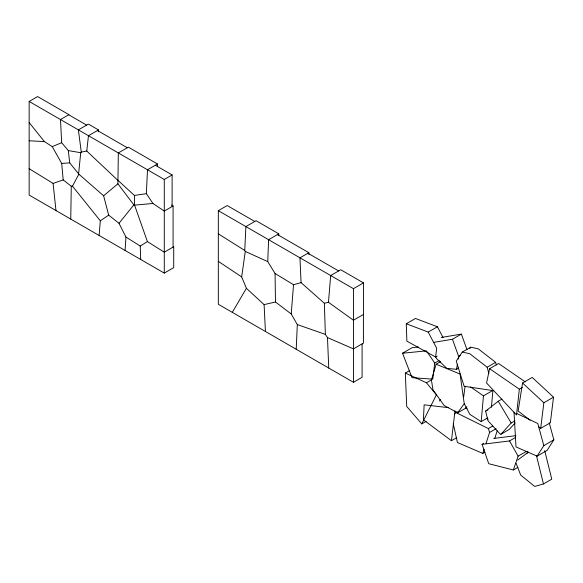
<?xml version="1.0" encoding="UTF-8"?>
<svg xmlns="http://www.w3.org/2000/svg" width="583" height="583" viewBox="0 0 583 583"><rect width="100%" height="100%" fill="white"/><g stroke="black" fill="none" stroke-linecap="round" stroke-linejoin="round"><path stroke-width="0.87" d="M70.762 219.099L71.257 186.21L63.197 179.921L61.696 163.451L52.244 146.61L44.41 141.582L29.15 122.539M125.097 250.464L125.935 237.055L119.005 223.282L108.686 215.149L103.621 195.793L78.858 174.171L69.727 162.868L68.298 150.582L61.66 142.704L60.494 119.551L68.962 114.662L37.618 96.567L29.15 101.457L29.15 195.072L164.275 273.084L173.712 267.641L173.712 246.74L164.275 252.184L147.404 241.595L134.578 205.136L133.85 204.866L117.897 183.813L118.327 152.943L128.362 147.149L157.519 163.991L157.395 166.636M267.75 261.629L268.603 239.7L278.776 233.827L256.068 220.717L245.888 226.59L244.751 250.471L245.283 251.411L267.75 261.629L275.074 273.507L293.526 284.715L301.061 282.638L324.374 303.269L325.358 334.387L327.486 337.586L328.746 368.041M278.71 235.583L278.776 233.827M296.208 349.261L297.315 324.578L291.23 313.975L275.468 301.979L264.106 304.618L246.42 288.301L241.668 276.91L245.283 251.411M171.57 204.976L173.078 205.988L164.275 211.075L152.95 203.467L146.355 193.651L147.492 169.777L157.519 163.991M291.23 313.975L293.526 284.715M99.117 235.466L100.298 220.789L72.474 186.152L71.257 186.21M328.469 302.3L330.685 275.548L340.727 269.747L363.486 282.893L363.486 314.434L353.444 320.227L328.469 302.3L324.374 303.269M464.345 403.793L469.796 414.302L481.186 421.626L483.467 395.857L492.905 390.406L491.411 407.291M78.639 173.45L80.724 152.71L81.27 152.09L86.765 151.048L117.802 180.3M522.339 387.447L519.344 389.174L516.509 415.009L486.557 382.995L489.618 368.689L498.603 363.508L525.356 381.938M86.765 151.048L88.463 135.701L98.483 129.922L88.397 124.099L78.384 129.878L81.27 152.09M98.279 131.722L98.483 129.922M448.567 407.677L424.147 404.828L423.396 419.796L451.453 440.712L455.002 410.789M538.575 426.727L540.689 428.352L543.852 402.758L553.515 397.176L532.213 377.412L522.55 382.995L518.156 411.015L530.129 420.226M553.515 397.176L550.352 422.777L540.689 428.352M402.532 353.232L426.421 350.857L434.736 363.034L432.739 379.169L412.035 377.667L402.532 353.232L412.232 347.628L418.426 347.016M435.603 356.993L436.696 348.262L428.221 332.084L406.285 323.762L406.876 341.157L435.603 356.993L437.133 356.111M463.682 396.885L465.103 386.121M447.715 368.441L456.525 369.331L457.385 364.2M458.238 359.07L458.668 356.505L452.459 339.262L434.109 342.316M440.617 361.628L436.128 364.222L431.435 380.087L432.98 389.859L444.086 405.455L457.677 412.808L465.904 408.056L466.91 406.657M453.231 423.673L457.436 442.519L482.797 453.406L484.152 449.216M486.054 443.342L489.596 432.448L488.394 428.585L455.928 412.553L454.317 414.302M494.778 438.307L497.226 430.764M483.584 443.474L482.068 444.348L488.736 463.704L513.361 469.978L518.119 456.168L526.478 451.344M526.879 453.712L527.717 451.278M421.779 423.899L436.397 394.851L426.45 382.769L405.331 373.062L406.701 406.424L421.779 423.899L426.18 421.356M439.509 401.068L440.325 399.45M72.474 186.152L78.858 174.171M232.304 312.364L246.42 288.301M514.024 412.181L515.999 446.921L537.111 456.139L543.815 445.631L553.85 439.837L549.23 422.821M553.85 439.837L547.145 450.346L537.111 456.139M496.337 364.951L495.63 362.342L478.242 348.838L470.751 347.184L462.283 352.074L456.263 361.139L464.126 386.289L493.51 390.668M469.745 348.692L470.751 347.184M457.677 412.808L464.228 403.713L460.06 374.06L436.128 364.222M119.005 223.282L133.85 204.866M501.992 399.078L498.239 401.242L485.624 411.132L488 420.722L499.995 433.92L500.95 434.24L511.167 422.988L514.92 420.824M515.212 422.857L509.207 429.474L500.95 434.24M103.621 195.793L117.897 183.813M517.646 460.125L528.344 452.109M100.298 220.789L108.686 215.149M140.707 259.479L140.241 246.041L147.404 241.595M29.15 101.457L164.275 179.469L172.116 174.944L172.116 206.542M362.094 343.883L362.094 377.31L353.444 382.302L218.326 304.29L218.326 210.674L227.195 205.551L254.764 221.467M308.903 254.472L308.83 252.694L299.968 257.81L301.061 282.638M218.326 210.674L353.444 288.687L363.486 282.893M406.285 323.762L415.475 318.456L437.41 326.779L443.058 337.564M428.221 332.084L437.41 326.779M452.459 339.262L461.379 334.11L466.998 349.713M405.331 373.062L409.732 370.518M434.736 363.034L439.21 360.454M458.668 356.505L460.155 355.645M426.45 382.769L431.588 379.803M456.525 369.331L458.755 368.041M462.283 352.074L469.774 353.728L487.162 367.232L495.63 362.342M455.928 412.553L457.385 411.715M485.624 411.132L487.876 409.834M481.186 421.626L487.475 417.989M451.453 440.712L456.802 437.622M488.394 428.585L492.759 426.071M489.596 432.448L496.133 428.673M482.797 453.406L484.976 452.146M482.068 444.348L509.527 440.937L515.612 437.432M513.361 469.978L517.923 467.34M516.152 463.398L520.663 475.036L534.691 486.433L543.465 483.956L551.766 479.168L544.726 450.681M52.244 146.61L61.66 142.704M29.15 168.691L53.097 183.412L63.197 179.921M441.28 337.455L461.379 334.11M117.861 180.242L134.389 195.436L146.355 193.651M493.721 438.423L515.868 435.676M134.578 205.136L152.95 203.467M61.696 163.451L69.727 162.868M29.15 140.78L44.41 141.582M68.298 150.582L80.724 152.71M297.315 324.578L325.358 334.387M327.486 337.586L353.444 348.874L363.413 343.125L363.413 314.477M516.487 413.354L537.81 423.506L543.815 445.631M465.46 407.918L467.085 408.719M486.565 418.339L488.19 419.141M97.448 130.519L127.313 147.761M277.464 234.592L308.83 252.694M68.743 114.785L86.634 125.119M307.926 253.219L338.643 270.949M155.333 165.251L172.116 174.944M218.326 233.856L244.751 250.471M125.935 237.055L140.241 246.041M218.326 261.359L241.668 276.91M489.618 368.689L519.344 389.174M470.503 386.908L483.467 395.857M522.55 382.995L543.852 402.758M446.833 368.354L436.427 358.458L435.814 356.818M498.239 401.242L511.167 422.988M509.527 440.937L518.119 456.168M487.162 367.232L488.809 373.309M536.426 455.476L543.465 483.956M53.097 183.412L55.983 210.565M264.106 304.618L265.425 331.487M134.389 195.436L134.535 205.092M275.074 273.507L275.468 301.979M353.444 288.687L353.444 382.302M173.078 205.988L173.078 247.105M164.275 179.469L164.275 273.084"/></g></svg>
